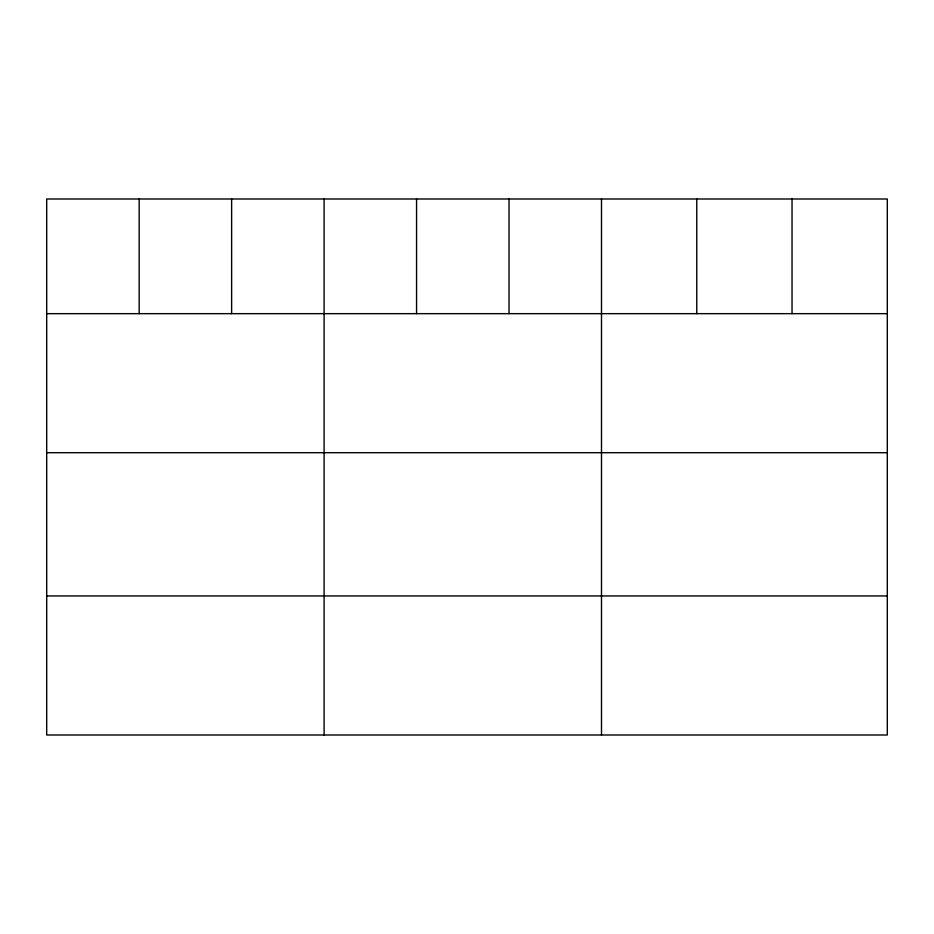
<?xml version="1.0" encoding="UTF-8"?>
<svg xmlns="http://www.w3.org/2000/svg" width="934" height="934" viewBox="0 0 934 934"><rect width="100%" height="100%" fill="white"/><g stroke="black" fill="none" stroke-linecap="round" stroke-linejoin="round"><path stroke-width="1.4" d="M887.3 313.661L887.3 735L46.7 735L46.7 199L887.3 199L887.3 313.661L46.7 313.661M46.7 452.698L887.3 452.698M46.7 595.95L887.3 595.95M792.032 199L792.032 313.661M696.764 199L696.764 313.661M601.496 199L601.496 735M509.03 199L509.03 313.661M416.564 199L416.564 313.661M324.098 199L324.098 735M231.632 199L231.632 313.661M139.166 199L139.166 313.661"/></g></svg>
